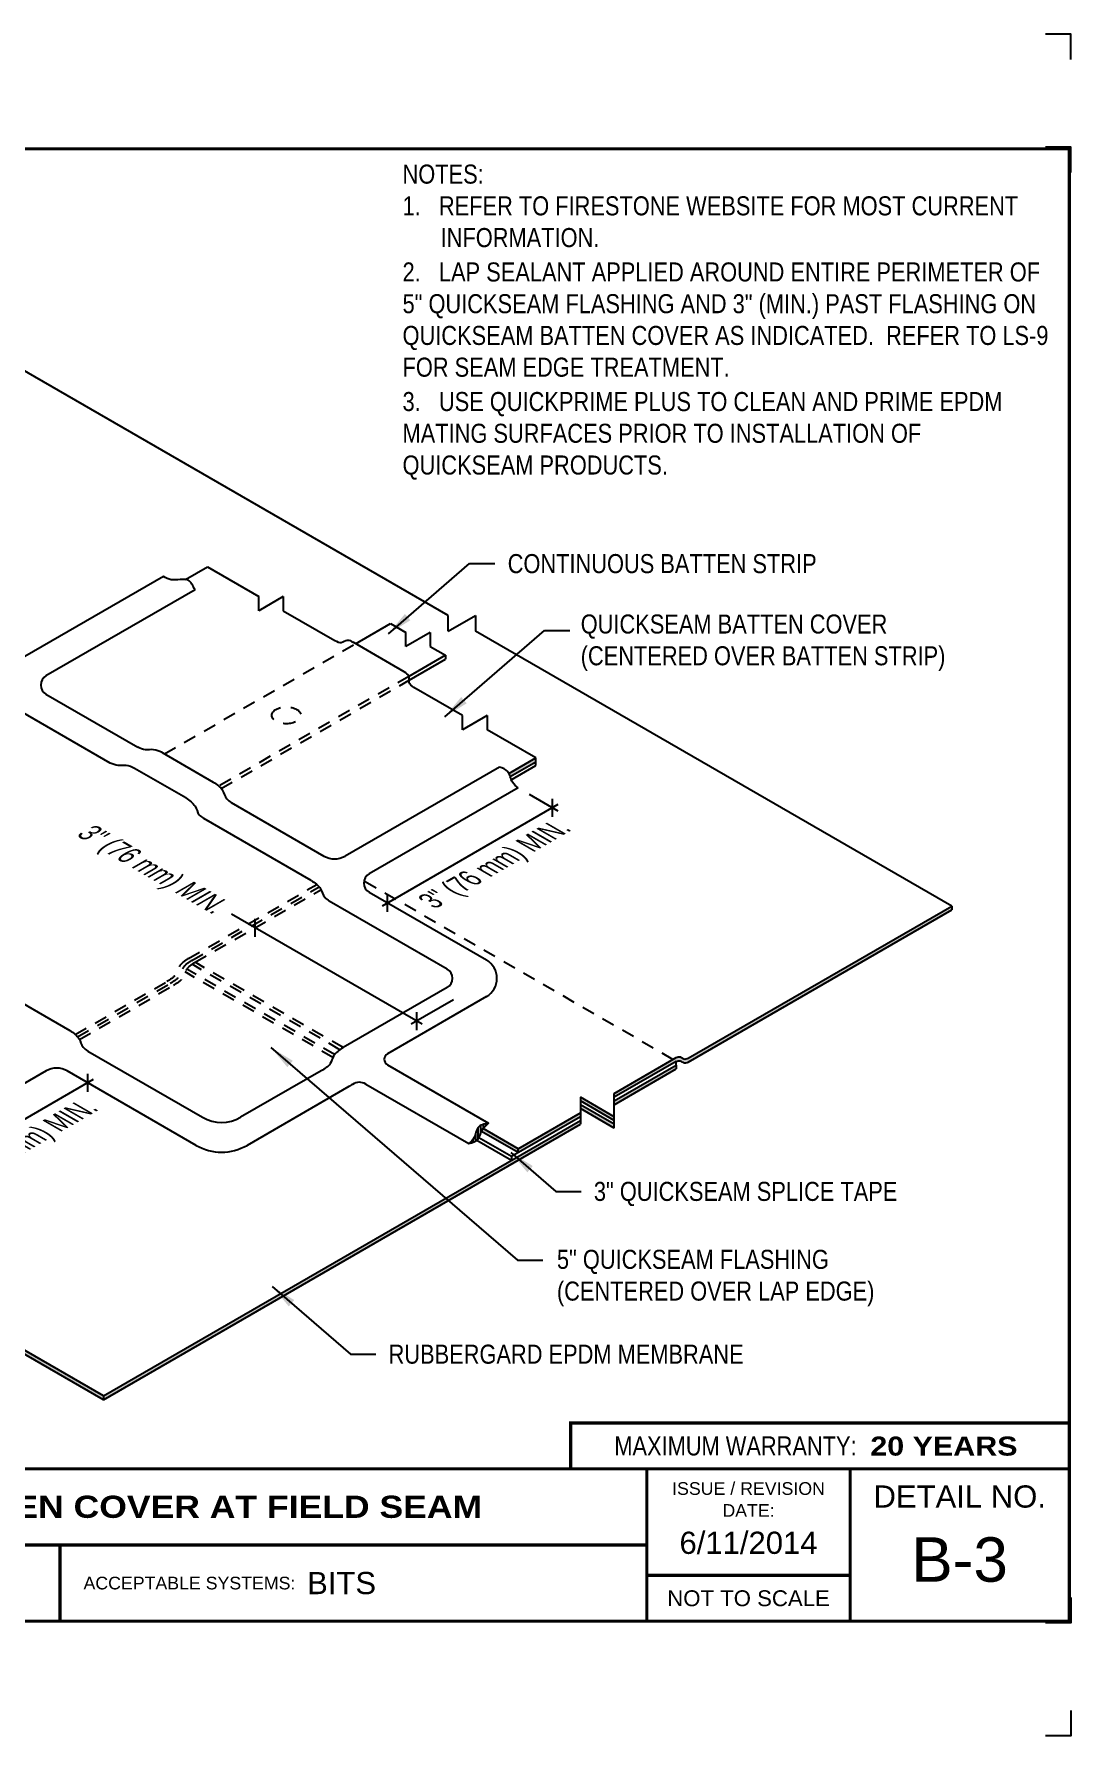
# Model space of a CAD drawing. Header units: inches. Extents: x 277.4 to 297.5, y -188.7 to -171.9.
# Drawn here: x 287.27 to 297.48, y -188.69 to -171.93 of the extents above; entities that cross this region are included whole.
import ezdxf
from ezdxf.enums import TextEntityAlignment as Align

# ---------------------------------------------------------------- set-up
doc = ezdxf.new("R2010")
doc.units = ezdxf.units.IN
doc.header["$MEASUREMENT"] = 0
doc.linetypes.add('HIDDEN2', pattern=[0.1875, 0.125, -0.0625])
doc.layers.get('0').update_dxf_attribs({"linetype": 'CONTINUOUS'})
doc.layers.get('DEFPOINTS').update_dxf_attribs({"linetype": 'CONTINUOUS'})
for name, color, linetype in [('FSBP-ACCESSORY-FIRESTONE', 7, 'CONTINUOUS'), ('FSBP-ANNO-NOTE', 7, 'CONTINUOUS'), ('FSBP-MEMBRANE', 7, 'CONTINUOUS'), ('FSBP-SEALANTS', 1, 'CONTINUOUS'), ('FSBP-TTLB', 7, 'CONTINUOUS'), ('FSBP-TTLB-BORDER', 7, 'CONTINUOUS'), ('FSBP-TTLB-TEXT', 7, 'CONTINUOUS')]:
    doc.layers.add(name, color=color, linetype=linetype)
doc.styles.add('FSBP_ARIAL', font='arial.ttf')
doc.styles.add('FSBP_ARIAL_BOLD', font='')
doc.styles.add('FSBP_ARIAL_NAR', font='ARIALN.TTF')
doc.styles.get('FSBP_ARIAL_BOLD').set_extended_font_data('Arial Black')
doc.dimstyles.new('FSBP-LEADER', dxfattribs={"dimtxt": 0.1875, "dimasz": 0.25, "dimexe": 0.0625, "dimexo": 0.125, "dimgap": 0.125, "dimtad": 0, "dimtih": 1, "dimtoh": 1, "dimdec": 4, "dimzin": 0, "dimdsep": 46, "dimlunit": 4, "dimtxsty": 'FSBP_ARIAL_NAR', "dimcen": 0.09375, "dimclrd": 256, "dimclre": 256, "dimclrt": 256, "dimadec": 0, "dimazin": 0, "dimtfac": 1, "dimtdec": 4, "dimtofl": 0, "dimtmove": 0, "dimatfit": 3, "dimfxl": 1, "dimtolj": 1, "dimtzin": 0, "dimlwd": -1, "dimlwe": -1, "dimarcsym": 0})

# ---------------------------------------------------------------- blocks, each defined once
blk = doc.blocks.new('TTLB-EPDM_1')
at = {"layer": 'DEFPOINTS', "linetype": 'Continuous', "ltscale": 1.75}
for points in [[(20.01562500000003, 13.88083333333333), (20.01562500000003, 14.13083333333333), (19.76562500000003, 14.13083333333333)], [(20.01562500000003, -2.380833333333342), (20.01562500000003, -2.630833333333342), (19.76562500000003, -2.630833333333342)]]:
    blk.add_lwpolyline(points, dxfattribs=at)
at = {"layer": 'DEFPOINTS', "color": 1}
for points in [[(20.015625, 12.765625), (20.015625, 13.015625), (19.765625, 13.015625)], [(20.015625, -1.265625), (20.015625, -1.515625), (19.765625, -1.515625)]]:
    blk.add_lwpolyline(points, dxfattribs=at)
at = {"layer": 'FSBP-TTLB', "const_width": 0.03125}
blk.add_lwpolyline([(15.09028770518938, 0), (20, 0), (20, 0.4512598240669945), (15.09028770518938, 0.4512598240669945)], close=True, dxfattribs=at)
for points in [[(0, 0), (0, -1.5), (20, -1.5), (20, 0), (0, 0)], [(15.84028770518938, 0), (15.84028770518938, -1.5)], [(17.84110496735593, 0), (17.84110496735593, -1.5)], [(20, 0), (20, -1.5)], [(4.825208527206769, -0.75), (15.84028770518938, -0.75)], [(15.84028770518938, -1.048740175933006), (17.84110496735593, -1.048740175933006)]]:
    blk.add_lwpolyline(points, dxfattribs=at)
at = {"layer": 'FSBP-TTLB-BORDER', "const_width": 0.03125}
blk.add_lwpolyline([(20, 0), (20, 13), (0, 13), (0, 0)], dxfattribs=at)
at = {"layer": 'FSBP-TTLB-TEXT', "const_width": 0.03125}
blk.add_lwpolyline([(10.06152282927678, -0.75), (10.06152282927678, -1.5)], dxfattribs=at)
at = {"layer": 'FSBP-TTLB-TEXT', "style": 'FSBP_ARIAL_NAR'}
blk.add_text('MAXIMUM WARRANTY:', height=0.1875, dxfattribs=at).set_placement((17.90516569312837, 0.2256299120335257), align=Align.MIDDLE_RIGHT)
at = {"layer": 'FSBP-TTLB-TEXT', "style": 'FSBP_ARIAL'}
for s, height, p in [('ISSUE / REVISION', 0.125, (16.84069633627263, -0.1938496373466023)), ('DETAIL NO.', 0.21875, (18.92055248367797, -0.2724398367368792)), ('DATE:', 0.125, (16.84069633627263, -0.409973105348854)), ('NOT TO SCALE', 0.15625, (16.84069633627263, -1.274370087966503))]:
    blk.add_text(s, height=height, dxfattribs=at).set_placement(p, align=Align.MIDDLE_CENTER)
blk.add_text('ACCEPTABLE SYSTEMS:', height=0.125, dxfattribs=at).set_placement((10.29281281591562, -1.125), align=Align.MIDDLE_LEFT)
at = {"layer": 'FSBP-TTLB-TEXT'}
for tag, height, style, p in [('MAXIMUM_WARRANTY', 0.1875, 'FSBP_ARIAL_BOLD', (18.03987100774941, 0.2240244307510579)), ('ACCPT_SYSTEMS', 0.21875, 'FSBP_ARIAL', (12.49438170418193, -1.125))]:
    blk.add_attdef(tag, text='', height=height, dxfattribs=dict(at, style=style)).set_placement(p, align=Align.MIDDLE_LEFT)
for tag, height, style, p in [('DETAIL_DESCP_LINE_1', 0.21875, 'FSBP_ARIAL_BOLD', (10.33118450231211, -0.3736318192489421)), ('ISSUE_REV_DATE', 0.21875, 'FSBP_ARIAL', (16.84069633627263, -0.7282559425942452)), ('DETAIL_NUMBER', 0.4375, 'FSBP_ARIAL', (18.91941590748775, -0.8931630692489421))]:
    blk.add_attdef(tag, text='', height=height, dxfattribs=dict(at, style=style)).set_placement(p, align=Align.MIDDLE_CENTER)

msp = doc.modelspace()

# ---------------------------------------------------------------- hatches: boundary and pattern name
at = {"layer": 'FSBP-MEMBRANE'}
h = msp.add_hatch(color=256, dxfattribs=at)
edge = h.paths.add_edge_path()
edge.add_line((292.2106001590197, -179.0954283553491), (292.2106001590197, -179.0579283553489))
edge.add_line((292.2106001590197, -179.0579283553489), (291.9449854502066, -179.2112810789829))
edge.add_spline(control_points=[(291.9449854502066, -179.2112810789829), (291.9496912184102, -179.2208034594528), (291.9534384673494, -179.2312063454252), (291.9570266901027, -179.2418290658875)], knot_values=[0.1647483689933824, 0.1647483689933824, 0.1647483689933824, 0.1647483689933824, 0.2039123786530709, 0.2039123786530709, 0.2039123786530709, 0.2039123786530709], degree=3, periodic=0)
edge.add_line((291.9570266901028, -179.2418290658876), (292.2106001590197, -179.095428355349))
h = msp.add_hatch(color=256, dxfattribs=at)
h.paths.add_polyline_path([(292.648098235237, -182.6661063260174), (292.648098235237, -182.6286063260171), (287.9509155651219, -185.3405260050412), (287.9509155651218, -185.378026005041)])
edge = h.paths.add_edge_path()
edge.add_line((296.3054829631394, -180.5545142688329), (296.3054829631394, -180.5170142688329))
edge.add_line((296.3054829631394, -180.5170142688328), (293.7106016935041, -182.0151696683719))
edge.add_spline(control_points=[(293.7106016935044, -182.0151696683718), (293.6948953680189, -182.0207800132061), (293.6656825345216, -182.0312149217185), (293.6323505149326, -181.995076836626), (293.6056104070192, -182.0040137431707), (293.5923366926646, -182.0084499984421)], knot_values=[0, 0, 0, 0, 0.05493264237406309, 0.1021714554888801, 0.1487343684921068, 0.1487343684921068, 0.1487343684921068, 0.1487343684921068], degree=3, periodic=0)
edge.add_line((293.5923366926644, -182.0084499984424), (292.9818393551752, -182.3609208005812))
edge.add_line((292.9818393551752, -182.3609208005811), (292.9818393551752, -182.3984208005813))
edge.add_line((292.9818393551752, -182.3984208005813), (293.5923366926646, -182.045949998442))
edge.add_spline(control_points=[(293.5923366926646, -182.0459499984421), (293.6056104070193, -182.0415137431708), (293.6323505149326, -182.032576836626), (293.6656825345215, -182.0687149217184), (293.6948953680189, -182.0582800132061), (293.7106016935044, -182.0526696683718)], knot_values=[0, 0, 0, 0, 0.04656291300322672, 0.09380172611804369, 0.148734368492115, 0.148734368492115, 0.148734368492115, 0.148734368492115], degree=3, periodic=0)
edge.add_line((293.7106016935041, -182.0526696683719), (296.3054829631393, -180.5545142688329))
h.paths.add_polyline_path([(292.648098235237, -182.5911063260173), (292.6480982352369, -182.5536063260171), (292.0361972952394, -182.9068874984421), (292.0361972952394, -182.9443874984421)])
h.paths.add_polyline_path([(292.6480982352369, -182.3984208005812), (292.6480982352369, -182.4359208005814), (292.9818393551752, -182.6286063260173), (292.9818393551752, -182.5911063260172)])
h.paths.add_polyline_path([(292.6480982352369, -182.4734208005813), (292.6480982352369, -182.5109208005813), (292.9818393551752, -182.7036063260173), (292.9818393551752, -182.6661063260172)])
h.paths.add_polyline_path([(293.5923366926647, -182.1209499984423), (293.5923366926646, -182.0834499984421), (292.9818393551752, -182.4359208005813), (292.9818393551752, -182.4734208005816)])
h = msp.add_hatch(color=256, dxfattribs=at)
h.paths.add_polyline_path([(283.2619728504815, -182.6333636665287), (283.2619728504815, -182.6708636665286), (287.9509155651219, -185.378026005041), (287.9509155651219, -185.340526005041)])
h.paths.add_polyline_path([(283.2619728504815, -182.5149796719768), (283.2619728504815, -182.4774796719769), (282.9919738518308, -182.6333636665287), (282.9919738518308, -182.6708636665288)])
h = msp.add_hatch(color=256, dxfattribs=at)
edge = h.paths.add_edge_path()
edge.add_spline(control_points=[(291.691351357623, -182.7077906035304), (291.6862516280086, -182.7145790516163), (291.6804396921642, -182.7236755534333), (291.6757444953116, -182.7336015199352), (291.6747919146123, -182.7357300046504)], knot_values=[0.1834343682208859, 0.1834343682208859, 0.1834343682208859, 0.1834343682208859, 0.2090174983792092, 0.2158800663293832, 0.2158800663293832, 0.2158800663293832, 0.2158800663293832], degree=3, periodic=0)
edge.add_line((291.6747919146123, -182.7357300046504), (292.0361972952394, -182.944387498442))
edge.add_line((292.0361972952394, -182.944387498442), (292.0361972952394, -182.9068874984422))
edge.add_line((292.0361972952394, -182.9068874984422), (291.691351357623, -182.7077906035303))
at = {"layer": 'FSBP-SEALANTS'}
h = msp.add_hatch(dxfattribs=at)
h.set_pattern_fill('ANSI31', color=256, scale=0.2, angle=45, style=0)
h.set_pattern_definition([(90, (134.5424210461586, 73.08466540321325), (-0.025, 3.469446951953614e-18), [])])
edge = h.paths.add_edge_path()
edge.add_spline(control_points=[(291.6494705103451, -182.7992356850803), (291.6599834674357, -182.780356616935), (291.6654332715476, -182.7566413339819), (291.6747919146123, -182.7357300046504)], knot_values=[0.1160129686485419, 0.1160129686485419, 0.1160129686485419, 0.1160129686485419, 0.1834343682208859, 0.1834343682208859, 0.1834343682208859, 0.1834343682208859], degree=3, periodic=0)
edge.add_spline(control_points=[(291.6747919146123, -182.7357300046504), (291.6757444953116, -182.7336015199352), (291.6804396921642, -182.7236755534333), (291.6862516280086, -182.7145790516163), (291.691351357623, -182.7077906035304)], knot_values=[0.1834343682208859, 0.1834343682208859, 0.1834343682208859, 0.1834343682208859, 0.1902969361710599, 0.2158800663293832, 0.2158800663293832, 0.2158800663293832, 0.2158800663293832], degree=3, periodic=0)
edge.add_spline(control_points=[(291.691351357623, -182.7077906035304), (291.7062304545078, -182.6879844599883), (291.725511147951, -182.6714476290869), (291.7447918413941, -182.6549107981854)], knot_values=[0.2158800663293832, 0.2158800663293832, 0.2158800663293832, 0.2158800663293832, 0.2905220377724118, 0.2905220377724118, 0.2905220377724118, 0.2905220377724118], degree=3, periodic=0)
edge.add_spline(control_points=[(291.7447918413941, -182.6549107981854), (291.7026944139843, -182.6633686345579), (291.6222955882493, -182.6795216432914), (291.6163353338258, -182.7962259561814), (291.5704482760046, -182.8376771498849), (291.5508111346607, -182.8554159849352)], knot_values=[0, 0, 0, 0, 0.1144725123521415, 0.2186227553157064, 0.2965358810145349, 0.2965358810145349, 0.2965358810145349, 0.2965358810145349], degree=3, periodic=0)
edge.add_spline(control_points=[(291.5508111346607, -182.8554159849352), (291.57913456673, -182.8474827304783), (291.6074579987995, -182.8395494760213), (291.6278034618931, -182.8242262088245)], knot_values=[0, 0, 0, 0, 0.08059168950478886, 0.08059168950478886, 0.08059168950478886, 0.08059168950478886], degree=3, periodic=0)
edge.add_spline(control_points=[(291.6278034618931, -182.8242262088245), (291.6330348466843, -182.8202861703699), (291.6410753855075, -182.8127162030204), (291.6471785223268, -182.803351615319), (291.6494705103451, -182.7992356850803)], knot_values=[0.08059168950478886, 0.08059168950478886, 0.08059168950478886, 0.08059168950478886, 0.1013140558051395, 0.1160129686485419, 0.1160129686485419, 0.1160129686485419, 0.1160129686485419], degree=3, periodic=0)

# ---------------------------------------------------------------- linework, layer by layer
at = {"layer": 'FSBP-ACCESSORY-FIRESTONE'}
for p, q in [((290.4336940757076, -177.9322630608739), (290.7771384287102, -177.7339753712162)), ((290.7771384287102, -177.7339753712162), (290.9277060579222, -177.8209056324729)), ((291.1678366768635, -177.8209056324729), (290.9277060579222, -177.9595451099594)), ((290.9277060579222, -177.9595451099594), (290.9277060579222, -177.820905632473)), ((291.1678366768635, -177.8209056324729), (291.1678366768635, -177.9595451099594)), ((291.1678366768635, -177.9595451099593), (291.3184043060755, -178.0464753712162)), ((291.3184043060755, -178.0464753712162), (290.9584214570116, -178.2543115660268)), ((290.9604598713195, -178.2921971869774), (291.3184043060755, -178.0855378712162)), ((291.3184043060755, -178.0464753712162), (291.3184043060755, -178.0855378712162))]:
    msp.add_line(p, q, dxfattribs=at)
at = {"layer": 'FSBP-ACCESSORY-FIRESTONE', "linetype": 'HIDDEN2'}
for p, q in [((288.5528968280141, -179.0181418581208), (290.4336940757076, -177.9322630608737)), ((290.9584214570116, -178.2543115660268), (289.0872587574589, -179.3346278543113)), ((289.1118397895684, -179.3594984888058), (290.9604598713196, -178.2921971869774))]:
    msp.add_line(p, q, dxfattribs=at)
msp.add_ellipse((289.7522071685526, -178.638219710169), major_axis=(-0.1435247896162018, 0), ratio=0.5773502691897233, dxfattribs=at)
at = {"layer": 'FSBP-ANNO-NOTE'}
for p, q in [((292.4271426326848, -179.5169748942036), (290.6950918251914, -180.5169748941602)), ((292.1432444413604, -179.4155661970711), (292.4271426326405, -179.579474894229)), ((292.373016044904, -179.6366132418775), (292.373016044904, -179.4598365465808)), ((290.7492184129279, -180.5741132418086), (290.7492184129279, -180.397336546512)), ((291.0887274370676, -181.6806418728219), (289.2123580247051, -180.5973194874952)), ((289.4432791700555, -180.6422535252765), (289.4432791700555, -180.8190302205732)), ((291.3983642223401, -181.4393729914938), (290.9804742615945, -181.6806418728219)), ((291.0346008493311, -181.5610035251735), (291.0346008493311, -181.7377802204702)), ((287.7971626083768, -182.3447430285262), (287.7971626083768, -182.1679663332296)), ((287.8512891961133, -182.2251046808778), (286.1192383885445, -183.2251046808778))]:
    msp.add_line(p, q, dxfattribs=at)
at = {"layer": 'FSBP-MEMBRANE'}
for p, q in [((291.3465412498485, -177.6539679357686), (286.6079108378788, -174.9181183918278)), ((288.7599100268406, -177.3001852320525), (288.9750422519654, -177.1759785839654)), ((288.9750422519654, -177.1759785839654), (289.4828007584286, -177.4691330943552)), ((289.72293137737, -177.4691330943552), (289.4828007584286, -177.6077725718417)), ((289.4828007584286, -177.6077725718417), (289.4828007584286, -177.4691330943553)), ((289.72293137737, -177.4691330943552), (289.72293137737, -177.6077725718417)), ((289.72293137737, -177.6077725718417), (290.2306898838331, -177.9009270822315)), ((291.3465412498485, -177.8098519303205), (291.6165402484991, -177.6539679357686)), ((291.3465412498485, -177.8098519303205), (291.3465412498485, -177.6539679357686)), ((291.6165402484991, -177.6539679357686), (291.6165402484991, -177.8098519303205)), ((296.3054829631394, -180.5170142688328), (291.6165402484991, -177.8098519303205)), ((290.9138381764453, -178.2094743866845), (290.4095468391949, -177.918321647373)), ((291.4887816273114, -178.641186231761), (291.0070937145443, -178.3630835856596)), ((291.7289122462527, -178.641186231761), (291.4887816273113, -178.7798257092475)), ((291.4887816273113, -178.7798257092475), (291.4887816273113, -178.6411862317611)), ((291.7289122462527, -178.641186231761), (291.7289122462527, -178.7798257092475)), ((292.2106001590197, -179.0579283553489), (291.7289122462526, -178.7798257092475)), ((291.9449854502066, -179.2112810789829), (292.2106001590197, -179.0579283553489)), ((291.9570266901027, -179.2418290658876), (292.2106001590197, -179.095428355349)), ((291.9678694166255, -179.2730690148107), (292.2106001590196, -179.1329283553488)), ((292.2106001590197, -179.132928355349), (292.2106001590197, -179.0579283553489)), ((293.7106016935026, -182.0151696683727), (296.3054829631394, -180.5170142688328)), ((296.3054829631394, -180.5170142688328), (296.3054829631394, -180.5545142688328)), ((293.710601693503, -182.0526696683726), (296.3054829631394, -180.554514268833)), ((292.9818393551751, -182.3609208005811), (293.5923366926644, -182.0084499984422)), ((293.5923366926646, -182.0459499984422), (292.9818393551752, -182.3984208005813)), ((292.9818393551752, -182.4359208005813), (293.5923366926646, -182.0834499984422)), ((292.9818393551752, -182.4734208005814), (293.5923366926646, -182.1209499984423)), ((293.5923366926646, -182.0834499984422), (293.5923366926646, -182.0459499984422)), ((293.5923366926646, -182.0834499984423), (293.5923366926646, -182.1209499984423)), ((292.9818393551752, -182.7036063260173), (292.9818393551752, -182.3609208005811)), ((292.9818393551752, -182.5911063260172), (292.6480982352369, -182.3984208005812)), ((292.6480982352369, -182.3984208005812), (292.648098235237, -182.6661063260174)), ((292.9818393551752, -182.6286063260173), (292.6480982352369, -182.4359208005814)), ((292.9818393551752, -182.6661063260172), (292.6480982352369, -182.4734208005813)), ((292.9818393551752, -182.7036063260173), (292.648098235237, -182.5109208005813)), ((287.9509155651218, -185.3405260050411), (283.2619728504815, -182.6333636665287)), ((287.9509155651218, -185.378026005041), (283.2619728504815, -182.6708636665287)), ((287.9509155651219, -185.3405260050411), (292.6480982352369, -182.6286063260172)), ((287.9509155651219, -185.3780260050411), (292.6480982352369, -182.6661063260173)), ((292.6480982352369, -182.5911063260173), (291.9685390605688, -182.9834499984422)), ((292.0361972952394, -182.9068874984421), (292.6480982352369, -182.5536063260172)), ((291.9685390605685, -183.0209499984423), (291.6278034618931, -182.8242262088245)), ((291.9685390605688, -182.9834499984421), (291.6494705103456, -182.7992356850808)), ((292.0361972952394, -182.944387498442), (291.6747919146123, -182.7357300046503)), ((292.0361972952394, -182.9068874984422), (291.691351357623, -182.7077906035303)), ((291.9685390605688, -182.9834499984422), (291.9685390605688, -183.0209499984423)), ((292.0361972952394, -182.9443874984422), (292.0361972952394, -182.9068874984421)), ((287.9509155651219, -185.3405260050411), (287.9509155651219, -185.3780260050411))]:
    msp.add_line(p, q, dxfattribs=at)
at = {"layer": 'FSBP-MEMBRANE', "linetype": 'HIDDEN2'}
for p, q in [((288.7901023310826, -181.032753697071), (290.0522660247229, -180.3040431487863)), ((288.8213022439229, -181.0522404189938), (290.0759766717723, -180.3278538003297)), ((288.8550542363661, -181.0702536970711), (290.0938109190905, -180.3550571928397)), ((293.5598607400228, -182.0271999984421), (290.5172966464606, -180.2705747999973)), ((290.2113270753593, -182.0064231857583), (288.7553218652467, -181.1657981857583)), ((290.227715688725, -181.9783851560966), (288.7717104786124, -181.1377601560965)), ((290.2806744395188, -181.9308359051232), (288.8246692294063, -181.0902109051234)), ((290.3110594464789, -181.910878697071), (288.8550542363663, -181.0702536970709)), ((287.6738479233242, -181.7808628176983), (288.5752372965528, -181.2604454204202)), ((287.6975585703735, -181.8046734692417), (288.6077132491947, -181.27919542042)), ((287.7153928176918, -181.8318768617517), (288.6401892018366, -181.2979454204201))]:
    msp.add_line(p, q, dxfattribs=at)
at = {"layer": 'FSBP-MEMBRANE'}
for points in [[(290.2306898837849, -177.9009270822035), (290.2938891358294, -177.9196895073726), (290.3522089157738, -177.8972490378212), (290.4095468391949, -177.9183216473729)], [(291.0070937145443, -178.3630835856596), (290.9627744366181, -178.3142780976353), (290.9576965230325, -178.2519965899458), (290.9138381764453, -178.2094743866844)], [(293.5923366926646, -182.0084499984421), (293.6307486818548, -182.0029593275768), (293.6653084103109, -182.0218082464213), (293.7106016935044, -182.0151696683718)], [(293.5923366926646, -182.0459499984421), (293.6307486818548, -182.0404593275767), (293.6653084103109, -182.0593082464213), (293.7106016935044, -182.0526696683718)]]:
    msp.add_spline(points, degree=3, dxfattribs=at)
at = {"layer": 'FSBP-MEMBRANE', "linetype": 'HIDDEN2'}
for points in [[(288.7901023310825, -181.032753697071), (288.6969652245765, -181.115085174996), (288.6635202732912, -181.1899981684225), (288.5752372965528, -181.2604454204201)], [(288.8213022439228, -181.0522404189939), (288.7295153244983, -181.1337073305943), (288.6960703732129, -181.2086203240207), (288.6077873964745, -181.2790675760183)], [(288.8550542363664, -181.0702536970711), (288.7619171298603, -181.152585174996), (288.7284721785749, -181.2274981684225), (288.6401892018365, -181.2979454204201)]]:
    msp.add_spline(points, degree=3, dxfattribs=at)
at = {"layer": 'FSBP-SEALANTS'}
for p, q in [((288.5423050842934, -177.2695695042091), (287.0928975258834, -178.1063853482224)), ((288.8533591057091, -177.4024823812122), (287.3858114736134, -178.2497714016514)), ((288.0190382731569, -179.1082870239478), (286.7994648290789, -178.4041659677127)), ((287.3858114736134, -178.4301933607732), (288.2896712118401, -178.952037023948)), ((288.5287495915015, -179.00420044462), (289.0330409287517, -179.2953531839314)), ((288.7624079900691, -179.4516031839314), (288.2581166528187, -179.1604504446199)), ((291.8507600267226, -179.146932152596), (290.3311290612934, -180.0242914995554)), ((289.2107214820536, -179.4977051881604), (290.1227957279601, -180.0242914995554)), ((292.0349912658874, -179.353066197071), (290.5674436339107, -180.2003552175102)), ((289.9980481960157, -180.2647684784065), (288.9400885433702, -179.6539551881598)), ((291.3374753885219, -181.1378552157157), (290.1757287493177, -180.4671204826354)), ((290.5674436339703, -180.3807771766664), (291.7224912658048, -181.0476442367464)), ((286.4719161425853, -181.0789551881603), (287.6196300946171, -181.7415881473185)), ((291.3374753885219, -181.3182771748375), (290.311059446479, -181.910878697071)), ((291.7224912660075, -181.4084881549825), (290.7479578826124, -181.9711352677169)), ((287.7973106479189, -181.9439401515474), (288.9278072857376, -182.5966326904426)), ((287.3873429883608, -182.1400265190237), (285.8677120229317, -183.0173858659831)), ((288.8653072842001, -182.8730482986857), (287.5956763216942, -182.1400265190237)), ((290.0961944119492, -182.1385704204201), (289.3028072856869, -182.596632690624)), ((290.7479578826072, -182.0793884431401), (291.7447918413941, -182.6549107981854)), ((290.3668273506319, -182.2948204204201), (289.3653072842002, -182.8730482986857)), ((290.5350208808887, -182.2689492084797), (291.5508111346607, -182.8554159849352))]:
    msp.add_line(p, q, dxfattribs=at)
for centre, radius, start, end in [((287.4378948069467, -178.3399823812123), 0.1041666666666667, 120.0000000000014, 240.0000000000002), ((290.2269623946268, -179.8438695404335), 0.2083333333333333, 239.9999999999998, 299.9999999999985), ((290.619526967244, -180.290566197071), 0.1041666666666667, 120.0000000000014, 240.0000000378627), ((291.2853920551887, -181.2280661952766), 0.1041666666666667, 299.9999999999989, 60.00000000000011), ((291.6183245992332, -181.2280661959229), 0.2083333333333333, 300.0000000341631, 60.00000003019398), ((290.779207882653, -182.02526185543), 0.0625, 120.0000000429783, 239.9999999515178), ((287.4915096550275, -182.3204484781454), 0.2083333333333333, 59.99999999999983, 120.0000000000014), ((290.4725208808894, -182.3772023839516), 0.125, 60.000000000014, 123.175658962752), ((289.1153072858694, -182.2718731640995), 0.375, 239.9999999767498, 299.9999999678081), ((289.1153072842001, -182.4400355967935), 0.5, 239.9999999999989, 300.0000000000047)]:
    msp.add_arc(centre, radius, start, end, dxfattribs=at)
for points in [[(288.8533591057091, -177.4024823812122), (288.7851537146773, -177.3078508863529), (288.6181358448989, -177.302531616118), (288.5423050842933, -177.269569504209)], [(288.5287495915015, -179.00420044462), (288.4454708750941, -178.9762936670467), (288.3668783541846, -178.9762936670467), (288.2896712118393, -178.9520370239477)], [(288.2581166528186, -179.1604504446199), (288.1748379364112, -179.1325436670465), (288.0962454155017, -179.1325436670465), (288.0190382731565, -179.1082870239475)], [(292.0349912658874, -179.3530661970711), (291.979704240162, -179.2977791713457), (291.9325239866351, -179.1917170128691), (291.8507600267226, -179.1469321525959)], [(289.0330409287517, -179.2953531839315), (289.1246401571433, -179.3779365851829), (289.1655239472344, -179.4606165151122), (289.2107214820601, -179.4977051881641)], [(288.7624079900691, -179.4516031839315), (288.8540072184607, -179.5341865851829), (288.8948910085517, -179.6168665151122), (288.9400885433774, -179.6539551881641)], [(289.9980481960156, -180.2647684784064), (290.0896474244072, -180.3473518796579), (290.1305312144984, -180.4300318095872), (290.1757287493241, -180.4671204826391)], [(287.6196300946171, -181.7415881473186), (287.7112293230087, -181.82417154857), (287.7521131130998, -181.9068514784992), (287.7973106479255, -181.9439401515511)], [(290.3110594464789, -181.9108786970709), (290.2179223399729, -181.993210174996), (290.1844773886875, -182.0681231684226), (290.0961944119492, -182.1385704204202)], [(291.7447918413941, -182.6549107981854), (291.6393373439415, -182.6994451113745), (291.6019891122867, -182.796668476373), (291.5508111346607, -182.8554159849352)], [(291.5508111346607, -182.8554159849352), (291.6417796077263, -182.8108146978259), (291.6777806098726, -182.7294397579324), (291.7447918413941, -182.6549107981854)]]:
    msp.add_spline(points, degree=3, dxfattribs=at)
msp.add_open_spline([(290.4041199195807, -182.2725777764626), (290.3921904628144, -182.2803769580348), (290.3795089067232, -182.2875986892275), (290.3668273506319, -182.2948204204203)], degree=3, dxfattribs=at)

# ---------------------------------------------------------------- block references
msp.add_blockref('TTLB-EPDM_1', (277.4627011304548, -186.0590378368975)).add_auto_attribs({'DETAIL_DESCP_LINE_1': 'QUICKSEAM BATTEN COVER AT FIELD SEAM', 'ACCPT_SYSTEMS': 'BITS', 'ISSUE_REV_DATE': '6/11/2014', 'DETAIL_NUMBER': 'B-3', 'MAXIMUM_WARRANTY': '20 YEARS'})

# ---------------------------------------------------------------- texts
at = {"layer": 'FSBP-ANNO-NOTE', "style": 'FSBP_ARIAL_NAR'}
for s, p in [('CONTINUOUS BATTEN STRIP', (291.9321098207274, -177.1438600068701)), ('3" QUICKSEAM SPLICE TAPE', (292.7809509414493, -183.3266304095034)), ('RUBBERGARD EPDM MEMBRANE', (290.7595522318238, -184.9297055604282))]:
    msp.add_text(s, height=0.1875, dxfattribs=at).set_placement(p, align=Align.MIDDLE_LEFT)
at = {"layer": 'FSBP-ANNO-NOTE', "style": 'FSBP_ARIAL_NAR', "oblique": 30}
msp.add_text('3" (76 mm) MIN.', height=0.1875, rotation=330.0000000000013, dxfattribs=at).set_placement((289.0797442768313, -180.520754904462), align=Align.MIDDLE_RIGHT)
at = {"layer": 'FSBP-ANNO-NOTE', "style": 'FSBP_ARIAL_NAR', "oblique": 329.9999999999999}
for p in [(291.8584710787131, -180.0952975689698), (287.201770143275, -182.8501046808778)]:
    msp.add_text('3" (76 mm) MIN.', height=0.1875, rotation=30.00000000000054, dxfattribs=at).set_placement(p, align=Align.MIDDLE)
at = {"layer": 'FSBP-ANNO-NOTE', "char_height": 0.1875, "attachment_point": 1, "style": 'FSBP_ARIAL_NAR'}
for s, width, gutter_width, heights, insert in [('NOTES:\\P\\pi-0.375,l0.375;1.   REFER TO FIRESTONE WEBSITE FOR MOST CURRENT INFORMATION.\\P\\pi0,l0;{\\H0.083333x;\\P\\pi-0.375,l0.375;}2.   LAP SEALANT APPLIED AROUND ENTIRE PERIMETER OF 5" QUICKSEAM FLASHING AND 3" (MIN.) PAST FLASHING ON QUICKSEAM BATTEN COVER AS INDICATED.  REFER TO LS-9 FOR SEAM EDGE TREATMENT.\\P{\\H0.083333x;\\P}3.   USE QUICKPRIME PLUS TO CLEAN AND PRIME EPDM MATING SURFACES PRIOR TO INSTALLATION OF QUICKSEAM PRODUCTS.', 6.36311867670338, 5, [3.643337452160267], (290.8968728507789, -173.2138344389696)), ('QUICKSEAM BATTEN COVER\\P(CENTERED OVER BATTEN STRIP)', 4.534694047143432, 2.5, [0.5849446624599784], (292.6510895974789, -177.645028949064)), ('5" QUICKSEAM FLASHING\\P(CENTERED OVER LAP EDGE)', 4.237344107537865, 2.5, [0.5849446624599784], (292.4170569465805, -183.902060149876))]:
    msp.add_mtext_dynamic_manual_height_columns(s, width=width, gutter_width=gutter_width, heights=heights, dxfattribs=dict(at, insert=insert))

# ---------------------------------------------------------------- leaders
at = {"layer": 'FSBP-ANNO-NOTE'}
for points in [[(290.758182523304, -177.8339981268267), (291.5571098207274, -177.1438600068701), (291.8071098207274, -177.1438600068701)], [(291.3122076604461, -178.6522182122535), (292.294025906746, -177.804093231638), (292.544025906746, -177.804093231638)], [(289.6000169305398, -181.9082610866826), (292.0278960982863, -184.0055382353219), (292.2778960982863, -184.0055382353219)], [(291.9637555377486, -182.9446483373578), (292.4059509414493, -183.3266304095034), (292.6559509414493, -183.3266304095034)], [(289.614506335366, -184.2645160882753), (290.3845522318238, -184.9297055604282), (290.6345522318238, -184.9297055604282)]]:
    msp.add_leader(points, dimstyle='FSBP-LEADER', dxfattribs=at)

doc.saveas('drawing.dxf')
